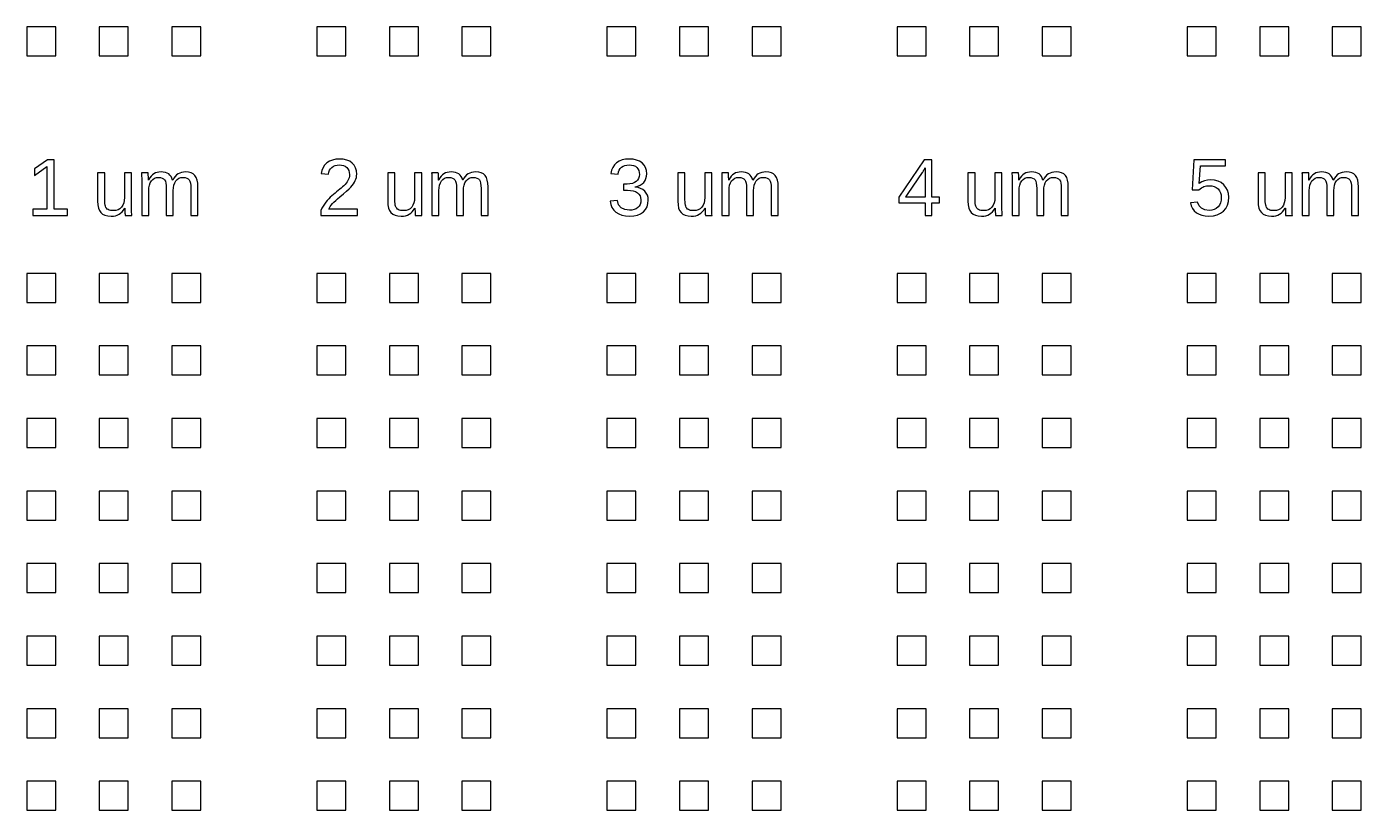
# Model space of a CAD drawing. Extents: x -5117 to 5117, y -2981 to 8396.
# Drawn here: x -4665 to -2475, y 4231 to 5516 of the extents above; entities that cross this region are included whole.
import ezdxf

# ---------------------------------------------------------------- set-up
doc = ezdxf.new("R2010")
doc.units = 0
doc.layers.get('0').update_dxf_attribs({"linetype": 'CONTINUOUS'})

msp = doc.modelspace()

# ---------------------------------------------------------------- linework, layer by layer
at = {"color": 7}
for points in [[(-4617.477336, 5516.477165), (-4665.080195, 5516.477165), (-4665.080195, 5468.874306), (-4617.477336, 5468.874306)], [(-4498.470188, 5516.477165), (-4546.073047, 5516.477165), (-4546.073047, 5468.874306), (-4498.470188, 5468.874306)], [(-4379.46304, 5516.477165), (-4427.0659, 5516.477165), (-4427.0659, 5468.874306), (-4379.46304, 5468.874306)], [(-4141.448745, 5516.477165), (-4189.051604, 5516.477165), (-4189.051604, 5468.874306), (-4141.448745, 5468.874306)], [(-4022.441597, 5516.477165), (-4070.044456, 5516.477165), (-4070.044456, 5468.874306), (-4022.441597, 5468.874306)], [(-3903.434449, 5516.477165), (-3951.037308, 5516.477165), (-3951.037308, 5468.874306), (-3903.434449, 5468.874306)], [(-3665.420153, 5516.477165), (-3713.023013, 5516.477165), (-3713.023013, 5468.874306), (-3665.420153, 5468.874306)], [(-3546.413006, 5516.477165), (-3594.015865, 5516.477165), (-3594.015865, 5468.874306), (-3546.413006, 5468.874306)], [(-3427.405858, 5516.477165), (-3475.008717, 5516.477165), (-3475.008717, 5468.874306), (-3427.405858, 5468.874306)], [(-3189.391562, 5516.477165), (-3236.994421, 5516.477165), (-3236.994421, 5468.874306), (-3189.391562, 5468.874306)], [(-3070.384414, 5516.477165), (-3117.987273, 5516.477165), (-3117.987273, 5468.874306), (-3070.384414, 5468.874306)], [(-2951.377266, 5516.477165), (-2998.980126, 5516.477165), (-2998.980126, 5468.874306), (-2951.377266, 5468.874306)], [(-2713.362971, 5516.477165), (-2760.96583, 5516.477165), (-2760.96583, 5468.874306), (-2713.362971, 5468.874306)], [(-2594.355823, 5516.477165), (-2641.958682, 5516.477165), (-2641.958682, 5468.874306), (-2594.355823, 5468.874306)], [(-2475.348675, 5516.477165), (-2522.951534, 5516.477165), (-2522.951534, 5468.874306), (-2475.348675, 5468.874306)], [(-4122.169587, 5216.936174), (-4169.605836, 5216.936174), (-4168.487169, 5219.221112), (-4167.059083, 5221.553652), (-4165.321579, 5223.909993), (-4163.298457, 5226.337739), (-4160.894513, 5228.836889), (-4158.133547, 5231.502649), (-4154.991758, 5234.311218), (-4151.469147, 5237.286397), (-4145.280775, 5242.403704), (-4140.163468, 5246.806968), (-4136.141026, 5250.519991), (-4133.189649, 5253.49517), (-4130.952314, 5256.089526), (-4129.000597, 5258.707683), (-4127.358298, 5261.32584), (-4126.001617, 5263.943998), (-4124.930553, 5266.562155), (-4124.192708, 5269.180312), (-4123.740481, 5271.822271), (-4123.573871, 5274.46423), (-4124.0499, 5280.105168), (-4125.430383, 5285.055866), (-4127.739121, 5289.316322), (-4130.976116, 5292.910337), (-4135.069962, 5295.742708), (-4139.949255, 5297.765829), (-4145.637796, 5298.979702), (-4152.111785, 5299.384326), (-4158.085944, 5298.979702), (-4163.51267, 5297.765829), (-4168.34436, 5295.766509), (-4172.628618, 5292.934139), (-4176.198832, 5289.435329), (-4178.912195, 5285.365284), (-4180.816309, 5280.747807), (-4181.887374, 5275.559095), (-4170.01046, 5274.46423), (-4169.34402, 5277.915437), (-4168.17775, 5280.938218), (-4166.51165, 5283.580177), (-4164.34572, 5285.79371), (-4161.775166, 5287.555016), (-4158.895193, 5288.816492), (-4155.658198, 5289.578137), (-4152.111785, 5289.839953), (-4148.422564, 5289.578137), (-4145.161768, 5288.79269), (-4142.329398, 5287.507413), (-4139.925453, 5285.698504), (-4137.997537, 5283.437369), (-4136.617055, 5280.724006), (-4135.807806, 5277.606018), (-4135.522189, 5274.083407), (-4135.688799, 5271.370044), (-4136.164827, 5268.823291), (-4136.950275, 5266.395545), (-4138.068942, 5264.134409), (-4139.449425, 5261.968479), (-4141.020319, 5259.850152), (-4142.781625, 5257.779427), (-4144.757143, 5255.732505), (-4146.875471, 5253.733184), (-4149.136607, 5251.733864), (-4151.516749, 5249.734544), (-4154.0159, 5247.735224), (-4156.586454, 5245.688301), (-4159.18081, 5243.569974), (-4161.775166, 5241.356441), (-4164.393323, 5239.047702), (-4166.963877, 5236.643758), (-4169.486829, 5234.097005), (-4171.962177, 5231.407443), (-4174.366122, 5228.598875), (-4176.651059, 5225.599895), (-4178.745585, 5222.3629), (-4180.673501, 5218.935494), (-4182.411005, 5215.270074), (-4182.411005, 5207.058581), (-4122.169587, 5207.058581)], [(-3669.156978, 5206.20173), (-3663.016209, 5207.487007), (-3657.732292, 5209.652937), (-3653.305226, 5212.675718), (-3649.782614, 5216.483947), (-3647.283464, 5221.006219), (-3645.783974, 5226.242533), (-3645.284144, 5232.169089), (-3645.641165, 5236.358141), (-3646.71223, 5240.142568), (-3648.497337, 5243.569974), (-3650.972686, 5246.640358), (-3654.090673, 5249.210913), (-3657.779895, 5251.234034), (-3662.04035, 5252.638319), (-3666.848239, 5253.49517), (-3666.848239, 5253.733184), (-3662.492578, 5254.923256), (-3658.660547, 5256.565555), (-3655.399752, 5258.636279), (-3652.686389, 5261.135429), (-3650.54426, 5264.063005), (-3649.020968, 5267.395205), (-3648.116514, 5271.155831), (-3647.807096, 5275.29728), (-3648.283124, 5280.676403), (-3649.71121, 5285.412887), (-3652.067551, 5289.530534), (-3655.399752, 5293.029345), (-3659.565002, 5295.814112), (-3664.515699, 5297.813432), (-3670.204241, 5299.003503), (-3676.67823, 5299.384326), (-3682.652388, 5299.003503), (-3688.055313, 5297.837233), (-3692.910805, 5295.861715), (-3697.17126, 5293.12455), (-3700.741475, 5289.697144), (-3703.478639, 5285.6271), (-3705.382754, 5280.96202), (-3706.430017, 5275.701904), (-3694.743515, 5274.79745), (-3694.124677, 5278.177253), (-3692.982209, 5281.152431), (-3691.363712, 5283.722986), (-3689.221583, 5285.888916), (-3686.67483, 5287.62642), (-3683.747254, 5288.840293), (-3680.462657, 5289.578137), (-3676.797237, 5289.839953), (-3672.822398, 5289.578137), (-3669.371191, 5288.768889), (-3666.443615, 5287.45981), (-3664.039671, 5285.603299), (-3662.159358, 5283.29456), (-3660.826478, 5280.604998), (-3660.017229, 5277.534614), (-3659.755413, 5274.083407), (-3660.088633, 5270.608398), (-3661.064492, 5267.514212), (-3662.70679, 5264.848452), (-3665.015529, 5262.563515), (-3667.919304, 5260.730805), (-3671.346709, 5259.421726), (-3675.321548, 5258.66008), (-3679.84382, 5258.398265), (-3686.151199, 5258.398265), (-3686.151199, 5248.306458), (-3679.582004, 5248.306458), (-3674.5123, 5248.068444), (-3670.061432, 5247.282997), (-3666.253203, 5245.973918), (-3663.087613, 5244.16501), (-3660.588463, 5241.856271), (-3658.803356, 5239.16671), (-3657.732292, 5236.072524), (-3657.37527, 5232.573714), (-3657.684689, 5228.575073), (-3658.612945, 5225.100065), (-3660.183839, 5222.148687), (-3662.37357, 5219.720942), (-3665.110735, 5217.816827), (-3668.323928, 5216.460146), (-3671.989348, 5215.650897), (-3676.154598, 5215.389081), (-3683.961467, 5216.388741), (-3689.864222, 5219.435324), (-3693.862862, 5224.457426), (-3695.981189, 5231.526451), (-3707.977109, 5230.431585), (-3706.787038, 5224.69544), (-3704.763916, 5219.720942), (-3701.907745, 5215.484287), (-3698.194722, 5212.009278), (-3693.743855, 5209.272114), (-3688.578944, 5207.320397), (-3682.723793, 5206.154127), (-3676.154598, 5205.773304)], [(-4597.983965, 5216.936174), (-4620.143096, 5216.936174), (-4620.143096, 5298.027645), (-4630.85374, 5298.027645), (-4652.370232, 5283.246957), (-4652.370232, 5272.274498), (-4631.829598, 5286.936179), (-4631.829598, 5216.936174), (-4655.012191, 5216.936174), (-4655.012191, 5207.058581), (-4597.983965, 5207.058581)], [(-4464.838768, 5247.544813), (-4464.576953, 5252.424106), (-4463.767704, 5256.708363), (-4462.411022, 5260.421386), (-4460.506908, 5263.563175), (-4458.150567, 5266.038524), (-4455.413402, 5267.823631), (-4452.295415, 5268.894695), (-4448.772803, 5269.227915), (-4445.416802, 5268.989901), (-4442.655836, 5268.275858), (-4440.418502, 5267.061985), (-4438.752401, 5265.372083), (-4437.538529, 5263.039543), (-4436.681677, 5259.921556), (-4436.158046, 5256.018122), (-4435.991436, 5251.353041), (-4435.991436, 5207.058581), (-4424.495345, 5207.058581), (-4424.495345, 5247.544813), (-4424.233529, 5252.447907), (-4423.424281, 5256.755966), (-4422.115202, 5260.468989), (-4420.258691, 5263.586976), (-4417.926151, 5266.062325), (-4415.188986, 5267.823631), (-4411.999595, 5268.894695), (-4408.405579, 5269.227915), (-4405.073379, 5268.989901), (-4402.288611, 5268.275858), (-4400.075078, 5267.061985), (-4398.408978, 5265.372083), (-4397.195105, 5263.039543), (-4396.314453, 5259.921556), (-4395.790821, 5256.018122), (-4395.624211, 5251.353041), (-4395.624211, 5207.058581), (-4384.128121, 5207.058581), (-4384.128121, 5253.614177), (-4384.437539, 5259.707343), (-4385.341994, 5264.872253), (-4386.841484, 5269.132709), (-4388.936009, 5272.464909), (-4391.720777, 5274.987861), (-4395.195785, 5276.772968), (-4399.408638, 5277.844033), (-4404.335534, 5278.224855), (-4407.858146, 5278.010643), (-4411.09514, 5277.439408), (-4414.070319, 5276.46355), (-4416.783682, 5275.106868), (-4419.235229, 5273.321761), (-4421.520166, 5271.036824), (-4423.614692, 5268.252056), (-4425.518807, 5264.967459), (-4425.709218, 5264.967459), (-4426.804084, 5268.204454), (-4428.23217, 5270.941618), (-4430.017277, 5273.226555), (-4432.135604, 5275.059265), (-4434.658556, 5276.439748), (-4437.586131, 5277.415607), (-4440.942133, 5278.010643), (-4444.702759, 5278.224855), (-4448.05876, 5278.034444), (-4451.129145, 5277.487011), (-4453.961515, 5276.582557), (-4456.508268, 5275.29728), (-4458.864609, 5273.583577), (-4461.078142, 5271.274838), (-4463.172668, 5268.418666), (-4465.100584, 5264.967459), (-4465.290995, 5264.967459), (-4465.3624, 5267.323801), (-4465.410003, 5269.251716), (-4465.481407, 5270.798809), (-4465.52901, 5271.917477), (-4465.576613, 5272.821931), (-4465.600414, 5273.654981), (-4465.648017, 5274.440428), (-4465.671818, 5275.178272), (-4465.719421, 5275.820911), (-4465.743223, 5276.320741), (-4465.790825, 5276.701564), (-4465.814627, 5276.915777), (-4476.787086, 5276.915777), (-4476.620476, 5274.96406), (-4476.501469, 5271.846072), (-4476.430065, 5267.514212), (-4476.406263, 5262.016082), (-4476.406263, 5207.058581), (-4464.838768, 5207.058581)], [(-3988.810177, 5247.544813), (-3988.548361, 5252.424106), (-3987.739113, 5256.708363), (-3986.382431, 5260.421386), (-3984.478317, 5263.563175), (-3982.121975, 5266.038524), (-3979.384811, 5267.823631), (-3976.266824, 5268.894695), (-3972.744212, 5269.227915), (-3969.38821, 5268.989901), (-3966.627245, 5268.275858), (-3964.38991, 5267.061985), (-3962.72381, 5265.372083), (-3961.509937, 5263.039543), (-3960.653086, 5259.921556), (-3960.129454, 5256.018122), (-3959.962844, 5251.353041), (-3959.962844, 5207.058581), (-3948.466754, 5207.058581), (-3948.466754, 5247.544813), (-3948.204938, 5252.447907), (-3947.39569, 5256.755966), (-3946.086611, 5260.468989), (-3944.230099, 5263.586976), (-3941.897559, 5266.062325), (-3939.160395, 5267.823631), (-3935.971003, 5268.894695), (-3932.376987, 5269.227915), (-3929.044787, 5268.989901), (-3926.26002, 5268.275858), (-3924.046487, 5267.061985), (-3922.380387, 5265.372083), (-3921.166514, 5263.039543), (-3920.285861, 5259.921556), (-3919.76223, 5256.018122), (-3919.59562, 5251.353041), (-3919.59562, 5207.058581), (-3908.099529, 5207.058581), (-3908.099529, 5253.614177), (-3908.408948, 5259.707343), (-3909.313402, 5264.872253), (-3910.812892, 5269.132709), (-3912.907418, 5272.464909), (-3915.692185, 5274.987861), (-3919.167194, 5276.772968), (-3923.380047, 5277.844033), (-3928.306943, 5278.224855), (-3931.829555, 5278.010643), (-3935.066549, 5277.439408), (-3938.041728, 5276.46355), (-3940.755091, 5275.106868), (-3943.206638, 5273.321761), (-3945.491575, 5271.036824), (-3947.586101, 5268.252056), (-3949.490215, 5264.967459), (-3949.680627, 5264.967459), (-3950.775493, 5268.204454), (-3952.203578, 5270.941618), (-3953.988685, 5273.226555), (-3956.107013, 5275.059265), (-3958.629964, 5276.439748), (-3961.55754, 5277.415607), (-3964.913542, 5278.010643), (-3968.674168, 5278.224855), (-3972.030169, 5278.034444), (-3975.100554, 5277.487011), (-3977.932924, 5276.582557), (-3980.479677, 5275.29728), (-3982.836018, 5273.583577), (-3985.049551, 5271.274838), (-3987.144077, 5268.418666), (-3989.071993, 5264.967459), (-3989.262404, 5264.967459), (-3989.333808, 5267.323801), (-3989.381411, 5269.251716), (-3989.452816, 5270.798809), (-3989.500418, 5271.917477), (-3989.548021, 5272.821931), (-3989.571823, 5273.654981), (-3989.619426, 5274.440428), (-3989.643227, 5275.178272), (-3989.69083, 5275.820911), (-3989.714631, 5276.320741), (-3989.762234, 5276.701564), (-3989.786036, 5276.915777), (-4000.758495, 5276.915777), (-4000.591885, 5274.96406), (-4000.472877, 5271.846072), (-4000.401473, 5267.514212), (-4000.377672, 5262.016082), (-4000.377672, 5207.058581), (-3988.810177, 5207.058581)], [(-3512.781586, 5247.544813), (-3512.51977, 5252.424106), (-3511.710521, 5256.708363), (-3510.35384, 5260.421386), (-3508.449725, 5263.563175), (-3506.093384, 5266.038524), (-3503.356219, 5267.823631), (-3500.238232, 5268.894695), (-3496.715621, 5269.227915), (-3493.359619, 5268.989901), (-3490.598653, 5268.275858), (-3488.361319, 5267.061985), (-3486.695219, 5265.372083), (-3485.481346, 5263.039543), (-3484.624494, 5259.921556), (-3484.100863, 5256.018122), (-3483.934253, 5251.353041), (-3483.934253, 5207.058581), (-3472.438162, 5207.058581), (-3472.438162, 5247.544813), (-3472.176347, 5252.447907), (-3471.367098, 5256.755966), (-3470.05802, 5260.468989), (-3468.201508, 5263.586976), (-3465.868968, 5266.062325), (-3463.131804, 5267.823631), (-3459.942412, 5268.894695), (-3456.348396, 5269.227915), (-3453.016196, 5268.989901), (-3450.231429, 5268.275858), (-3448.017896, 5267.061985), (-3446.351796, 5265.372083), (-3445.137923, 5263.039543), (-3444.25727, 5259.921556), (-3443.733638, 5256.018122), (-3443.567028, 5251.353041), (-3443.567028, 5207.058581), (-3432.070938, 5207.058581), (-3432.070938, 5253.614177), (-3432.380357, 5259.707343), (-3433.284811, 5264.872253), (-3434.784301, 5269.132709), (-3436.878827, 5272.464909), (-3439.663594, 5274.987861), (-3443.138603, 5276.772968), (-3447.351456, 5277.844033), (-3452.278352, 5278.224855), (-3455.800963, 5278.010643), (-3459.037958, 5277.439408), (-3462.013136, 5276.46355), (-3464.726499, 5275.106868), (-3467.178047, 5273.321761), (-3469.462984, 5271.036824), (-3471.55751, 5268.252056), (-3473.461624, 5264.967459), (-3473.652035, 5264.967459), (-3474.746901, 5268.204454), (-3476.174987, 5270.941618), (-3477.960094, 5273.226555), (-3480.078421, 5275.059265), (-3482.601373, 5276.439748), (-3485.528949, 5277.415607), (-3488.88495, 5278.010643), (-3492.645576, 5278.224855), (-3496.001578, 5278.034444), (-3499.071962, 5277.487011), (-3501.904332, 5276.582557), (-3504.451085, 5275.29728), (-3506.807427, 5273.583577), (-3509.02096, 5271.274838), (-3511.115486, 5268.418666), (-3513.043401, 5264.967459), (-3513.233813, 5264.967459), (-3513.305217, 5267.323801), (-3513.35282, 5269.251716), (-3513.424224, 5270.798809), (-3513.471827, 5271.917477), (-3513.51943, 5272.821931), (-3513.543231, 5273.654981), (-3513.590834, 5274.440428), (-3513.614636, 5275.178272), (-3513.662238, 5275.820911), (-3513.68604, 5276.320741), (-3513.733643, 5276.701564), (-3513.757444, 5276.915777), (-3524.729903, 5276.915777), (-3524.563293, 5274.96406), (-3524.444286, 5271.846072), (-3524.372882, 5267.514212), (-3524.34908, 5262.016082), (-3524.34908, 5207.058581), (-3512.781586, 5207.058581)], [(-3180.109005, 5227.646818), (-3167.327637, 5227.646818), (-3167.327637, 5236.834169), (-3180.109005, 5236.834169), (-3180.109005, 5298.027645), (-3192.319138, 5298.027645), (-3233.947838, 5236.691361), (-3233.947838, 5227.646818), (-3191.081464, 5227.646818), (-3191.081464, 5207.058581), (-3180.109005, 5207.058581)], [(-3223.237195, 5236.834169), (-3222.213733, 5238.119447), (-3218.714923, 5242.903534), (-3195.413324, 5277.248997), (-3194.937295, 5277.96304), (-3194.366061, 5278.915097), (-3193.675819, 5280.105168), (-3192.890372, 5281.509453), (-3192.152528, 5282.866134), (-3191.605095, 5283.889596), (-3191.248074, 5284.579837), (-3191.081464, 5284.936859), (-3191.081464, 5236.834169)], [(-3036.752994, 5247.544813), (-3036.491179, 5252.424106), (-3035.68193, 5256.708363), (-3034.325248, 5260.421386), (-3032.421134, 5263.563175), (-3030.064793, 5266.038524), (-3027.327628, 5267.823631), (-3024.209641, 5268.894695), (-3020.687029, 5269.227915), (-3017.331028, 5268.989901), (-3014.570062, 5268.275858), (-3012.332728, 5267.061985), (-3010.666627, 5265.372083), (-3009.452755, 5263.039543), (-3008.595903, 5259.921556), (-3008.072272, 5256.018122), (-3007.905662, 5251.353041), (-3007.905662, 5207.058581), (-2996.409571, 5207.058581), (-2996.409571, 5247.544813), (-2996.147755, 5252.447907), (-2995.338507, 5256.755966), (-2994.029428, 5260.468989), (-2992.172917, 5263.586976), (-2989.840377, 5266.062325), (-2987.103212, 5267.823631), (-2983.913821, 5268.894695), (-2980.319805, 5269.227915), (-2976.987605, 5268.989901), (-2974.202837, 5268.275858), (-2971.989304, 5267.061985), (-2970.323204, 5265.372083), (-2969.109331, 5263.039543), (-2968.228679, 5259.921556), (-2967.705047, 5256.018122), (-2967.538437, 5251.353041), (-2967.538437, 5207.058581), (-2956.042347, 5207.058581), (-2956.042347, 5253.614177), (-2956.351765, 5259.707343), (-2957.256219, 5264.872253), (-2958.75571, 5269.132709), (-2960.850235, 5272.464909), (-2963.635003, 5274.987861), (-2967.110011, 5276.772968), (-2971.322864, 5277.844033), (-2976.24976, 5278.224855), (-2979.772372, 5278.010643), (-2983.009366, 5277.439408), (-2985.984545, 5276.46355), (-2988.697908, 5275.106868), (-2991.149455, 5273.321761), (-2993.434392, 5271.036824), (-2995.528918, 5268.252056), (-2997.433033, 5264.967459), (-2997.623444, 5264.967459), (-2998.71831, 5268.204454), (-3000.146396, 5270.941618), (-3001.931503, 5273.226555), (-3004.04983, 5275.059265), (-3006.572782, 5276.439748), (-3009.500357, 5277.415607), (-3012.856359, 5278.010643), (-3016.616985, 5278.224855), (-3019.972986, 5278.034444), (-3023.043371, 5277.487011), (-3025.875741, 5276.582557), (-3028.422494, 5275.29728), (-3030.778835, 5273.583577), (-3032.992368, 5271.274838), (-3035.086894, 5268.418666), (-3037.01481, 5264.967459), (-3037.205221, 5264.967459), (-3037.276626, 5267.323801), (-3037.324229, 5269.251716), (-3037.395633, 5270.798809), (-3037.443236, 5271.917477), (-3037.490839, 5272.821931), (-3037.51464, 5273.654981), (-3037.562243, 5274.440428), (-3037.586044, 5275.178272), (-3037.633647, 5275.820911), (-3037.657449, 5276.320741), (-3037.705051, 5276.701564), (-3037.728853, 5276.915777), (-3048.701312, 5276.915777), (-3048.534702, 5274.96406), (-3048.415695, 5271.846072), (-3048.34429, 5267.514212), (-3048.320489, 5262.016082), (-3048.320489, 5207.058581), (-3036.752994, 5207.058581)], [(-2718.075654, 5206.273134), (-2711.744474, 5207.844028), (-2706.222542, 5210.414583), (-2701.53366, 5214.0324), (-2697.796836, 5218.554672), (-2695.107274, 5223.838589), (-2693.512578, 5229.884152), (-2692.965146, 5236.691361), (-2693.464976, 5242.713123), (-2694.964466, 5248.16365), (-2697.463616, 5252.99534), (-2700.938624, 5257.231995), (-2705.270485, 5260.683202), (-2710.292586, 5263.134749), (-2715.981128, 5264.610438), (-2722.359911, 5265.110268), (-2727.739034, 5264.753246), (-2732.66593, 5263.658381), (-2737.140599, 5261.82567), (-2741.139239, 5259.302719), (-2739.401735, 5288.150052), (-2698.272864, 5288.150052), (-2698.272864, 5298.027645), (-2749.993371, 5298.027645), (-2753.016152, 5249.091906), (-2741.66287, 5249.091906), (-2739.615948, 5250.734204), (-2737.592826, 5252.138489), (-2735.569704, 5253.257156), (-2733.522782, 5254.137809), (-2731.452057, 5254.780447), (-2729.286127, 5255.232674), (-2727.048793, 5255.518292), (-2724.740054, 5255.613497), (-2720.455797, 5255.280277), (-2716.623767, 5254.280617), (-2713.267765, 5252.638319), (-2710.387792, 5250.32958), (-2708.055252, 5247.473408), (-2706.389152, 5244.212613), (-2705.389492, 5240.523391), (-2705.056272, 5236.429545), (-2705.389492, 5231.764465), (-2706.36535, 5227.623016), (-2708.03145, 5224.005199), (-2710.340189, 5220.911013), (-2713.243964, 5218.435664), (-2716.647568, 5216.674359), (-2720.574804, 5215.603294), (-2725.00187, 5215.270074), (-2731.904284, 5216.103124), (-2737.354812, 5218.626076), (-2741.353452, 5222.838929), (-2743.924006, 5228.765485), (-2755.681912, 5227.408803), (-2754.277628, 5222.434305), (-2752.159301, 5218.126246), (-2749.350732, 5214.413223), (-2745.780518, 5211.319037), (-2741.567665, 5208.891291), (-2736.759776, 5207.153787), (-2731.309249, 5206.106524), (-2725.263685, 5205.773304)], [(-2560.724403, 5247.544813), (-2560.462587, 5252.424106), (-2559.653339, 5256.708363), (-2558.296657, 5260.421386), (-2556.392543, 5263.563175), (-2554.036201, 5266.038524), (-2551.299037, 5267.823631), (-2548.18105, 5268.894695), (-2544.658438, 5269.227915), (-2541.302436, 5268.989901), (-2538.541471, 5268.275858), (-2536.304136, 5267.061985), (-2534.638036, 5265.372083), (-2533.424163, 5263.039543), (-2532.567312, 5259.921556), (-2532.04368, 5256.018122), (-2531.87707, 5251.353041), (-2531.87707, 5207.058581), (-2520.38098, 5207.058581), (-2520.38098, 5247.544813), (-2520.119164, 5252.447907), (-2519.309915, 5256.755966), (-2518.000837, 5260.468989), (-2516.144325, 5263.586976), (-2513.811785, 5266.062325), (-2511.074621, 5267.823631), (-2507.885229, 5268.894695), (-2504.291213, 5269.227915), (-2500.959013, 5268.989901), (-2498.174246, 5268.275858), (-2495.960713, 5267.061985), (-2494.294613, 5265.372083), (-2493.08074, 5263.039543), (-2492.200087, 5259.921556), (-2491.676456, 5256.018122), (-2491.509846, 5251.353041), (-2491.509846, 5207.058581), (-2480.013755, 5207.058581), (-2480.013755, 5253.614177), (-2480.323174, 5259.707343), (-2481.227628, 5264.872253), (-2482.727118, 5269.132709), (-2484.821644, 5272.464909), (-2487.606411, 5274.987861), (-2491.08142, 5276.772968), (-2495.294273, 5277.844033), (-2500.221169, 5278.224855), (-2503.743781, 5278.010643), (-2506.980775, 5277.439408), (-2509.955954, 5276.46355), (-2512.669317, 5275.106868), (-2515.120864, 5273.321761), (-2517.405801, 5271.036824), (-2519.500327, 5268.252056), (-2521.404441, 5264.967459), (-2521.594853, 5264.967459), (-2522.689718, 5268.204454), (-2524.117804, 5270.941618), (-2525.902911, 5273.226555), (-2528.021239, 5275.059265), (-2530.54419, 5276.439748), (-2533.471766, 5277.415607), (-2536.827768, 5278.010643), (-2540.588393, 5278.224855), (-2543.944395, 5278.034444), (-2547.014779, 5277.487011), (-2549.84715, 5276.582557), (-2552.393903, 5275.29728), (-2554.750244, 5273.583577), (-2556.963777, 5271.274838), (-2559.058303, 5268.418666), (-2560.986219, 5264.967459), (-2561.17663, 5264.967459), (-2561.248034, 5267.323801), (-2561.295637, 5269.251716), (-2561.367041, 5270.798809), (-2561.414644, 5271.917477), (-2561.462247, 5272.821931), (-2561.486049, 5273.654981), (-2561.533651, 5274.440428), (-2561.557453, 5275.178272), (-2561.605056, 5275.820911), (-2561.628857, 5276.320741), (-2561.67646, 5276.701564), (-2561.700262, 5276.915777), (-2572.672721, 5276.915777), (-2572.506111, 5274.96406), (-2572.387103, 5271.846072), (-2572.315699, 5267.514212), (-2572.291898, 5262.016082), (-2572.291898, 5207.058581), (-2560.724403, 5207.058581)], [(-4522.914256, 5205.963715), (-4519.486851, 5206.511148), (-4516.368863, 5207.463205), (-4513.584096, 5208.772284), (-4511.013542, 5210.53359), (-4508.633399, 5212.818527), (-4506.396064, 5215.650897), (-4504.301539, 5219.006899), (-4504.111127, 5219.006899), (-4504.063524, 5216.650557), (-4503.99212, 5214.722641), (-4503.944517, 5213.175548), (-4503.896914, 5212.056881), (-4503.849311, 5211.176228), (-4503.801709, 5210.319377), (-4503.754106, 5209.53393), (-4503.730304, 5208.796085), (-4503.706503, 5208.153447), (-4503.6589, 5207.653617), (-4503.635099, 5207.296595), (-4503.611297, 5207.058581), (-4492.615037, 5207.058581), (-4492.805448, 5209.010298), (-4492.924455, 5212.152087), (-4492.995859, 5216.460146), (-4493.019661, 5221.982077), (-4493.019661, 5276.915777), (-4504.634759, 5276.915777), (-4504.634759, 5236.429545), (-4504.944177, 5231.621656), (-4505.848631, 5227.3612), (-4507.348122, 5223.648177), (-4509.466449, 5220.482587), (-4512.108407, 5217.983437), (-4515.202593, 5216.174529), (-4518.749006, 5215.103464), (-4522.723845, 5214.746443), (-4525.413407, 5214.841649), (-4527.769748, 5215.151067), (-4529.769068, 5215.674699), (-4531.435168, 5216.412543), (-4532.815651, 5217.388401), (-4534.005723, 5218.626076), (-4534.981581, 5220.149367), (-4535.767028, 5221.910673), (-4536.338263, 5224.005199), (-4536.766688, 5226.504349), (-4537.028504, 5229.360521), (-4537.12371, 5232.621316), (-4537.12371, 5276.915777), (-4548.810212, 5276.915777), (-4548.810212, 5230.360181), (-4548.476992, 5224.243213), (-4547.477332, 5219.054502), (-4545.811232, 5214.794046), (-4543.478692, 5211.485647), (-4540.432109, 5208.986497), (-4536.600078, 5207.20139), (-4532.006403, 5206.130325), (-4526.651081, 5205.773304)], [(-4046.885665, 5205.963715), (-4043.458259, 5206.511148), (-4040.340272, 5207.463205), (-4037.555505, 5208.772284), (-4034.98495, 5210.53359), (-4032.604807, 5212.818527), (-4030.367473, 5215.650897), (-4028.272947, 5219.006899), (-4028.082536, 5219.006899), (-4028.034933, 5216.650557), (-4027.963529, 5214.722641), (-4027.915926, 5213.175548), (-4027.868323, 5212.056881), (-4027.82072, 5211.176228), (-4027.773117, 5210.319377), (-4027.725514, 5209.53393), (-4027.701713, 5208.796085), (-4027.677911, 5208.153447), (-4027.630309, 5207.653617), (-4027.606507, 5207.296595), (-4027.582706, 5207.058581), (-4016.586445, 5207.058581), (-4016.776857, 5209.010298), (-4016.895864, 5212.152087), (-4016.967268, 5216.460146), (-4016.99107, 5221.982077), (-4016.99107, 5276.915777), (-4028.606167, 5276.915777), (-4028.606167, 5236.429545), (-4028.915586, 5231.621656), (-4029.82004, 5227.3612), (-4031.31953, 5223.648177), (-4033.437857, 5220.482587), (-4036.079816, 5217.983437), (-4039.174002, 5216.174529), (-4042.720415, 5215.103464), (-4046.695254, 5214.746443), (-4049.384815, 5214.841649), (-4051.741157, 5215.151067), (-4053.740477, 5215.674699), (-4055.406577, 5216.412543), (-4056.78706, 5217.388401), (-4057.977131, 5218.626076), (-4058.95299, 5220.149367), (-4059.738437, 5221.910673), (-4060.309671, 5224.005199), (-4060.738097, 5226.504349), (-4060.999913, 5229.360521), (-4061.095119, 5232.621316), (-4061.095119, 5276.915777), (-4072.78162, 5276.915777), (-4072.78162, 5230.360181), (-4072.4484, 5224.243213), (-4071.44874, 5219.054502), (-4069.78264, 5214.794046), (-4067.4501, 5211.485647), (-4064.403517, 5208.986497), (-4060.571487, 5207.20139), (-4055.977811, 5206.130325), (-4050.62249, 5205.773304)], [(-3570.857074, 5205.963715), (-3567.429668, 5206.511148), (-3564.311681, 5207.463205), (-3561.526913, 5208.772284), (-3558.956359, 5210.53359), (-3556.576216, 5212.818527), (-3554.338882, 5215.650897), (-3552.244356, 5219.006899), (-3552.053944, 5219.006899), (-3552.006342, 5216.650557), (-3551.934937, 5214.722641), (-3551.887334, 5213.175548), (-3551.839732, 5212.056881), (-3551.792129, 5211.176228), (-3551.744526, 5210.319377), (-3551.696923, 5209.53393), (-3551.673122, 5208.796085), (-3551.64932, 5208.153447), (-3551.601717, 5207.653617), (-3551.577916, 5207.296595), (-3551.554114, 5207.058581), (-3540.557854, 5207.058581), (-3540.748265, 5209.010298), (-3540.867272, 5212.152087), (-3540.938677, 5216.460146), (-3540.962478, 5221.982077), (-3540.962478, 5276.915777), (-3552.577576, 5276.915777), (-3552.577576, 5236.429545), (-3552.886994, 5231.621656), (-3553.791449, 5227.3612), (-3555.290939, 5223.648177), (-3557.409266, 5220.482587), (-3560.051225, 5217.983437), (-3563.145411, 5216.174529), (-3566.691824, 5215.103464), (-3570.666662, 5214.746443), (-3573.356224, 5214.841649), (-3575.712565, 5215.151067), (-3577.711885, 5215.674699), (-3579.377986, 5216.412543), (-3580.758468, 5217.388401), (-3581.94854, 5218.626076), (-3582.924399, 5220.149367), (-3583.709846, 5221.910673), (-3584.28108, 5224.005199), (-3584.709506, 5226.504349), (-3584.971321, 5229.360521), (-3585.066527, 5232.621316), (-3585.066527, 5276.915777), (-3596.753029, 5276.915777), (-3596.753029, 5230.360181), (-3596.419809, 5224.243213), (-3595.420149, 5219.054502), (-3593.754049, 5214.794046), (-3591.421509, 5211.485647), (-3588.374926, 5208.986497), (-3584.542896, 5207.20139), (-3579.94922, 5206.130325), (-3574.593898, 5205.773304)], [(-3094.828482, 5205.963715), (-3091.401077, 5206.511148), (-3088.283089, 5207.463205), (-3085.498322, 5208.772284), (-3082.927768, 5210.53359), (-3080.547625, 5212.818527), (-3078.31029, 5215.650897), (-3076.215764, 5219.006899), (-3076.025353, 5219.006899), (-3075.97775, 5216.650557), (-3075.906346, 5214.722641), (-3075.858743, 5213.175548), (-3075.81114, 5212.056881), (-3075.763537, 5211.176228), (-3075.715934, 5210.319377), (-3075.668332, 5209.53393), (-3075.64453, 5208.796085), (-3075.620729, 5208.153447), (-3075.573126, 5207.653617), (-3075.549324, 5207.296595), (-3075.525523, 5207.058581), (-3064.529263, 5207.058581), (-3064.719674, 5209.010298), (-3064.838681, 5212.152087), (-3064.910085, 5216.460146), (-3064.933887, 5221.982077), (-3064.933887, 5276.915777), (-3076.548984, 5276.915777), (-3076.548984, 5236.429545), (-3076.858403, 5231.621656), (-3077.762857, 5227.3612), (-3079.262347, 5223.648177), (-3081.380675, 5220.482587), (-3084.022633, 5217.983437), (-3087.116819, 5216.174529), (-3090.663232, 5215.103464), (-3094.638071, 5214.746443), (-3097.327632, 5214.841649), (-3099.683974, 5215.151067), (-3101.683294, 5215.674699), (-3103.349394, 5216.412543), (-3104.729877, 5217.388401), (-3105.919949, 5218.626076), (-3106.895807, 5220.149367), (-3107.681254, 5221.910673), (-3108.252489, 5224.005199), (-3108.680914, 5226.504349), (-3108.94273, 5229.360521), (-3109.037936, 5232.621316), (-3109.037936, 5276.915777), (-3120.724438, 5276.915777), (-3120.724438, 5230.360181), (-3120.391218, 5224.243213), (-3119.391558, 5219.054502), (-3117.725458, 5214.794046), (-3115.392918, 5211.485647), (-3112.346335, 5208.986497), (-3108.514304, 5207.20139), (-3103.920628, 5206.130325), (-3098.565307, 5205.773304)], [(-2618.799891, 5205.963715), (-2615.372485, 5206.511148), (-2612.254498, 5207.463205), (-2609.469731, 5208.772284), (-2606.899176, 5210.53359), (-2604.519033, 5212.818527), (-2602.281699, 5215.650897), (-2600.187173, 5219.006899), (-2599.996762, 5219.006899), (-2599.949159, 5216.650557), (-2599.877755, 5214.722641), (-2599.830152, 5213.175548), (-2599.782549, 5212.056881), (-2599.734946, 5211.176228), (-2599.687343, 5210.319377), (-2599.63974, 5209.53393), (-2599.615939, 5208.796085), (-2599.592137, 5208.153447), (-2599.544535, 5207.653617), (-2599.520733, 5207.296595), (-2599.496932, 5207.058581), (-2588.500671, 5207.058581), (-2588.691083, 5209.010298), (-2588.81009, 5212.152087), (-2588.881494, 5216.460146), (-2588.905296, 5221.982077), (-2588.905296, 5276.915777), (-2600.520393, 5276.915777), (-2600.520393, 5236.429545), (-2600.829812, 5231.621656), (-2601.734266, 5227.3612), (-2603.233756, 5223.648177), (-2605.352083, 5220.482587), (-2607.994042, 5217.983437), (-2611.088228, 5216.174529), (-2614.634641, 5215.103464), (-2618.60948, 5214.746443), (-2621.299041, 5214.841649), (-2623.655383, 5215.151067), (-2625.654703, 5215.674699), (-2627.320803, 5216.412543), (-2628.701286, 5217.388401), (-2629.891357, 5218.626076), (-2630.867216, 5220.149367), (-2631.652663, 5221.910673), (-2632.223897, 5224.005199), (-2632.652323, 5226.504349), (-2632.914139, 5229.360521), (-2633.009344, 5232.621316), (-2633.009344, 5276.915777), (-2644.695846, 5276.915777), (-2644.695846, 5230.360181), (-2644.362626, 5224.243213), (-2643.362966, 5219.054502), (-2641.696866, 5214.794046), (-2639.364326, 5211.485647), (-2636.317743, 5208.986497), (-2632.485713, 5207.20139), (-2627.892037, 5206.130325), (-2622.536715, 5205.773304)], [(-4617.477336, 5111.852863), (-4665.080195, 5111.852863), (-4665.080195, 5064.250004), (-4617.477336, 5064.250004)], [(-4498.470188, 5111.852863), (-4546.073047, 5111.852863), (-4546.073047, 5064.250004), (-4498.470188, 5064.250004)], [(-4379.46304, 5111.852863), (-4427.0659, 5111.852863), (-4427.0659, 5064.250004), (-4379.46304, 5064.250004)], [(-4141.448745, 5111.852863), (-4189.051604, 5111.852863), (-4189.051604, 5064.250004), (-4141.448745, 5064.250004)], [(-4022.441597, 5111.852863), (-4070.044456, 5111.852863), (-4070.044456, 5064.250004), (-4022.441597, 5064.250004)], [(-3903.434449, 5111.852863), (-3951.037308, 5111.852863), (-3951.037308, 5064.250004), (-3903.434449, 5064.250004)], [(-3665.420153, 5111.852863), (-3713.023013, 5111.852863), (-3713.023013, 5064.250004), (-3665.420153, 5064.250004)], [(-3546.413006, 5111.852863), (-3594.015865, 5111.852863), (-3594.015865, 5064.250004), (-3546.413006, 5064.250004)], [(-3427.405858, 5111.852863), (-3475.008717, 5111.852863), (-3475.008717, 5064.250004), (-3427.405858, 5064.250004)], [(-3189.391562, 5111.852863), (-3236.994421, 5111.852863), (-3236.994421, 5064.250004), (-3189.391562, 5064.250004)], [(-3070.384414, 5111.852863), (-3117.987273, 5111.852863), (-3117.987273, 5064.250004), (-3070.384414, 5064.250004)], [(-2951.377266, 5111.852863), (-2998.980126, 5111.852863), (-2998.980126, 5064.250004), (-2951.377266, 5064.250004)], [(-2713.362971, 5111.852863), (-2760.96583, 5111.852863), (-2760.96583, 5064.250004), (-2713.362971, 5064.250004)], [(-2594.355823, 5111.852863), (-2641.958682, 5111.852863), (-2641.958682, 5064.250004), (-2594.355823, 5064.250004)], [(-2475.348675, 5111.852863), (-2522.951534, 5111.852863), (-2522.951534, 5064.250004), (-2475.348675, 5064.250004)], [(-4617.477336, 4992.845715), (-4665.080195, 4992.845715), (-4665.080195, 4945.242856), (-4617.477336, 4945.242856)], [(-4498.470188, 4992.845715), (-4546.073047, 4992.845715), (-4546.073047, 4945.242856), (-4498.470188, 4945.242856)], [(-4379.46304, 4992.845715), (-4427.0659, 4992.845715), (-4427.0659, 4945.242856), (-4379.46304, 4945.242856)], [(-4141.448745, 4992.845715), (-4189.051604, 4992.845715), (-4189.051604, 4945.242856), (-4141.448745, 4945.242856)], [(-4022.441597, 4992.845715), (-4070.044456, 4992.845715), (-4070.044456, 4945.242856), (-4022.441597, 4945.242856)], [(-3903.434449, 4992.845715), (-3951.037308, 4992.845715), (-3951.037308, 4945.242856), (-3903.434449, 4945.242856)], [(-3665.420153, 4992.845715), (-3713.023013, 4992.845715), (-3713.023013, 4945.242856), (-3665.420153, 4945.242856)], [(-3546.413006, 4992.845715), (-3594.015865, 4992.845715), (-3594.015865, 4945.242856), (-3546.413006, 4945.242856)], [(-3427.405858, 4992.845715), (-3475.008717, 4992.845715), (-3475.008717, 4945.242856), (-3427.405858, 4945.242856)], [(-3189.391562, 4992.845715), (-3236.994421, 4992.845715), (-3236.994421, 4945.242856), (-3189.391562, 4945.242856)], [(-3070.384414, 4992.845715), (-3117.987273, 4992.845715), (-3117.987273, 4945.242856), (-3070.384414, 4945.242856)], [(-2951.377266, 4992.845715), (-2998.980126, 4992.845715), (-2998.980126, 4945.242856), (-2951.377266, 4945.242856)], [(-2713.362971, 4992.845715), (-2760.96583, 4992.845715), (-2760.96583, 4945.242856), (-2713.362971, 4945.242856)], [(-2594.355823, 4992.845715), (-2641.958682, 4992.845715), (-2641.958682, 4945.242856), (-2594.355823, 4945.242856)], [(-2475.348675, 4992.845715), (-2522.951534, 4992.845715), (-2522.951534, 4945.242856), (-2475.348675, 4945.242856)], [(-4617.477336, 4873.838567), (-4665.080195, 4873.838567), (-4665.080195, 4826.235708), (-4617.477336, 4826.235708)], [(-4498.470188, 4873.838567), (-4546.073047, 4873.838567), (-4546.073047, 4826.235708), (-4498.470188, 4826.235708)], [(-4379.46304, 4873.838567), (-4427.0659, 4873.838567), (-4427.0659, 4826.235708), (-4379.46304, 4826.235708)], [(-4141.448745, 4873.838567), (-4189.051604, 4873.838567), (-4189.051604, 4826.235708), (-4141.448745, 4826.235708)], [(-4022.441597, 4873.838567), (-4070.044456, 4873.838567), (-4070.044456, 4826.235708), (-4022.441597, 4826.235708)], [(-3903.434449, 4873.838567), (-3951.037308, 4873.838567), (-3951.037308, 4826.235708), (-3903.434449, 4826.235708)], [(-3665.420153, 4873.838567), (-3713.023013, 4873.838567), (-3713.023013, 4826.235708), (-3665.420153, 4826.235708)], [(-3546.413006, 4873.838567), (-3594.015865, 4873.838567), (-3594.015865, 4826.235708), (-3546.413006, 4826.235708)], [(-3427.405858, 4873.838567), (-3475.008717, 4873.838567), (-3475.008717, 4826.235708), (-3427.405858, 4826.235708)], [(-3189.391562, 4873.838567), (-3236.994421, 4873.838567), (-3236.994421, 4826.235708), (-3189.391562, 4826.235708)], [(-3070.384414, 4873.838567), (-3117.987273, 4873.838567), (-3117.987273, 4826.235708), (-3070.384414, 4826.235708)], [(-2951.377266, 4873.838567), (-2998.980126, 4873.838567), (-2998.980126, 4826.235708), (-2951.377266, 4826.235708)], [(-2713.362971, 4873.838567), (-2760.96583, 4873.838567), (-2760.96583, 4826.235708), (-2713.362971, 4826.235708)], [(-2594.355823, 4873.838567), (-2641.958682, 4873.838567), (-2641.958682, 4826.235708), (-2594.355823, 4826.235708)], [(-2475.348675, 4873.838567), (-2522.951534, 4873.838567), (-2522.951534, 4826.235708), (-2475.348675, 4826.235708)], [(-4617.477336, 4754.831419), (-4665.080195, 4754.831419), (-4665.080195, 4707.22856), (-4617.477336, 4707.22856)], [(-4498.470188, 4754.831419), (-4546.073047, 4754.831419), (-4546.073047, 4707.22856), (-4498.470188, 4707.22856)], [(-4379.46304, 4754.831419), (-4427.0659, 4754.831419), (-4427.0659, 4707.22856), (-4379.46304, 4707.22856)], [(-4141.448745, 4754.831419), (-4189.051604, 4754.831419), (-4189.051604, 4707.22856), (-4141.448745, 4707.22856)], [(-4022.441597, 4754.831419), (-4070.044456, 4754.831419), (-4070.044456, 4707.22856), (-4022.441597, 4707.22856)], [(-3903.434449, 4754.831419), (-3951.037308, 4754.831419), (-3951.037308, 4707.22856), (-3903.434449, 4707.22856)], [(-3665.420153, 4754.831419), (-3713.023013, 4754.831419), (-3713.023013, 4707.22856), (-3665.420153, 4707.22856)], [(-3546.413006, 4754.831419), (-3594.015865, 4754.831419), (-3594.015865, 4707.22856), (-3546.413006, 4707.22856)], [(-3427.405858, 4754.831419), (-3475.008717, 4754.831419), (-3475.008717, 4707.22856), (-3427.405858, 4707.22856)], [(-3189.391562, 4754.831419), (-3236.994421, 4754.831419), (-3236.994421, 4707.22856), (-3189.391562, 4707.22856)], [(-3070.384414, 4754.831419), (-3117.987273, 4754.831419), (-3117.987273, 4707.22856), (-3070.384414, 4707.22856)], [(-2951.377266, 4754.831419), (-2998.980126, 4754.831419), (-2998.980126, 4707.22856), (-2951.377266, 4707.22856)], [(-2713.362971, 4754.831419), (-2760.96583, 4754.831419), (-2760.96583, 4707.22856), (-2713.362971, 4707.22856)], [(-2594.355823, 4754.831419), (-2641.958682, 4754.831419), (-2641.958682, 4707.22856), (-2594.355823, 4707.22856)], [(-2475.348675, 4754.831419), (-2522.951534, 4754.831419), (-2522.951534, 4707.22856), (-2475.348675, 4707.22856)], [(-4617.477336, 4635.824271), (-4665.080195, 4635.824271), (-4665.080195, 4588.221412), (-4617.477336, 4588.221412)], [(-4498.470188, 4635.824271), (-4546.073047, 4635.824271), (-4546.073047, 4588.221412), (-4498.470188, 4588.221412)], [(-4379.46304, 4635.824271), (-4427.0659, 4635.824271), (-4427.0659, 4588.221412), (-4379.46304, 4588.221412)], [(-4141.448745, 4635.824271), (-4189.051604, 4635.824271), (-4189.051604, 4588.221412), (-4141.448745, 4588.221412)], [(-4022.441597, 4635.824271), (-4070.044456, 4635.824271), (-4070.044456, 4588.221412), (-4022.441597, 4588.221412)], [(-3903.434449, 4635.824271), (-3951.037308, 4635.824271), (-3951.037308, 4588.221412), (-3903.434449, 4588.221412)], [(-3665.420153, 4635.824271), (-3713.023013, 4635.824271), (-3713.023013, 4588.221412), (-3665.420153, 4588.221412)], [(-3546.413006, 4635.824271), (-3594.015865, 4635.824271), (-3594.015865, 4588.221412), (-3546.413006, 4588.221412)], [(-3427.405858, 4635.824271), (-3475.008717, 4635.824271), (-3475.008717, 4588.221412), (-3427.405858, 4588.221412)], [(-3189.391562, 4635.824271), (-3236.994421, 4635.824271), (-3236.994421, 4588.221412), (-3189.391562, 4588.221412)], [(-3070.384414, 4635.824271), (-3117.987273, 4635.824271), (-3117.987273, 4588.221412), (-3070.384414, 4588.221412)], [(-2951.377266, 4635.824271), (-2998.980126, 4635.824271), (-2998.980126, 4588.221412), (-2951.377266, 4588.221412)], [(-2713.362971, 4635.824271), (-2760.96583, 4635.824271), (-2760.96583, 4588.221412), (-2713.362971, 4588.221412)], [(-2594.355823, 4635.824271), (-2641.958682, 4635.824271), (-2641.958682, 4588.221412), (-2594.355823, 4588.221412)], [(-2475.348675, 4635.824271), (-2522.951534, 4635.824271), (-2522.951534, 4588.221412), (-2475.348675, 4588.221412)], [(-4617.477336, 4516.817124), (-4665.080195, 4516.817124), (-4665.080195, 4469.214264), (-4617.477336, 4469.214264)], [(-4498.470188, 4516.817124), (-4546.073047, 4516.817124), (-4546.073047, 4469.214264), (-4498.470188, 4469.214264)], [(-4379.46304, 4516.817124), (-4427.0659, 4516.817124), (-4427.0659, 4469.214264), (-4379.46304, 4469.214264)], [(-4141.448745, 4516.817124), (-4189.051604, 4516.817124), (-4189.051604, 4469.214264), (-4141.448745, 4469.214264)], [(-4022.441597, 4516.817124), (-4070.044456, 4516.817124), (-4070.044456, 4469.214264), (-4022.441597, 4469.214264)], [(-3903.434449, 4516.817124), (-3951.037308, 4516.817124), (-3951.037308, 4469.214264), (-3903.434449, 4469.214264)], [(-3665.420153, 4516.817124), (-3713.023013, 4516.817124), (-3713.023013, 4469.214264), (-3665.420153, 4469.214264)], [(-3546.413006, 4516.817124), (-3594.015865, 4516.817124), (-3594.015865, 4469.214264), (-3546.413006, 4469.214264)], [(-3427.405858, 4516.817124), (-3475.008717, 4516.817124), (-3475.008717, 4469.214264), (-3427.405858, 4469.214264)], [(-3189.391562, 4516.817124), (-3236.994421, 4516.817124), (-3236.994421, 4469.214264), (-3189.391562, 4469.214264)], [(-3070.384414, 4516.817124), (-3117.987273, 4516.817124), (-3117.987273, 4469.214264), (-3070.384414, 4469.214264)], [(-2951.377266, 4516.817124), (-2998.980126, 4516.817124), (-2998.980126, 4469.214264), (-2951.377266, 4469.214264)], [(-2713.362971, 4516.817124), (-2760.96583, 4516.817124), (-2760.96583, 4469.214264), (-2713.362971, 4469.214264)], [(-2594.355823, 4516.817124), (-2641.958682, 4516.817124), (-2641.958682, 4469.214264), (-2594.355823, 4469.214264)], [(-2475.348675, 4516.817124), (-2522.951534, 4516.817124), (-2522.951534, 4469.214264), (-2475.348675, 4469.214264)], [(-4617.477336, 4397.809976), (-4665.080195, 4397.809976), (-4665.080195, 4350.207117), (-4617.477336, 4350.207117)], [(-4498.470188, 4397.809976), (-4546.073047, 4397.809976), (-4546.073047, 4350.207117), (-4498.470188, 4350.207117)], [(-4379.46304, 4397.809976), (-4427.0659, 4397.809976), (-4427.0659, 4350.207117), (-4379.46304, 4350.207117)], [(-4141.448745, 4397.809976), (-4189.051604, 4397.809976), (-4189.051604, 4350.207117), (-4141.448745, 4350.207117)], [(-4022.441597, 4397.809976), (-4070.044456, 4397.809976), (-4070.044456, 4350.207117), (-4022.441597, 4350.207117)], [(-3903.434449, 4397.809976), (-3951.037308, 4397.809976), (-3951.037308, 4350.207117), (-3903.434449, 4350.207117)], [(-3665.420153, 4397.809976), (-3713.023013, 4397.809976), (-3713.023013, 4350.207117), (-3665.420153, 4350.207117)], [(-3546.413006, 4397.809976), (-3594.015865, 4397.809976), (-3594.015865, 4350.207117), (-3546.413006, 4350.207117)], [(-3427.405858, 4397.809976), (-3475.008717, 4397.809976), (-3475.008717, 4350.207117), (-3427.405858, 4350.207117)], [(-3189.391562, 4397.809976), (-3236.994421, 4397.809976), (-3236.994421, 4350.207117), (-3189.391562, 4350.207117)], [(-3070.384414, 4397.809976), (-3117.987273, 4397.809976), (-3117.987273, 4350.207117), (-3070.384414, 4350.207117)], [(-2951.377266, 4397.809976), (-2998.980126, 4397.809976), (-2998.980126, 4350.207117), (-2951.377266, 4350.207117)], [(-2713.362971, 4397.809976), (-2760.96583, 4397.809976), (-2760.96583, 4350.207117), (-2713.362971, 4350.207117)], [(-2594.355823, 4397.809976), (-2641.958682, 4397.809976), (-2641.958682, 4350.207117), (-2594.355823, 4350.207117)], [(-2475.348675, 4397.809976), (-2522.951534, 4397.809976), (-2522.951534, 4350.207117), (-2475.348675, 4350.207117)], [(-4617.477336, 4278.802828), (-4665.080195, 4278.802828), (-4665.080195, 4231.199969), (-4617.477336, 4231.199969)], [(-4498.470188, 4278.802828), (-4546.073047, 4278.802828), (-4546.073047, 4231.199969), (-4498.470188, 4231.199969)], [(-4379.46304, 4278.802828), (-4427.0659, 4278.802828), (-4427.0659, 4231.199969), (-4379.46304, 4231.199969)], [(-4141.448745, 4278.802828), (-4189.051604, 4278.802828), (-4189.051604, 4231.199969), (-4141.448745, 4231.199969)], [(-4022.441597, 4278.802828), (-4070.044456, 4278.802828), (-4070.044456, 4231.199969), (-4022.441597, 4231.199969)], [(-3903.434449, 4278.802828), (-3951.037308, 4278.802828), (-3951.037308, 4231.199969), (-3903.434449, 4231.199969)], [(-3665.420153, 4278.802828), (-3713.023013, 4278.802828), (-3713.023013, 4231.199969), (-3665.420153, 4231.199969)], [(-3546.413006, 4278.802828), (-3594.015865, 4278.802828), (-3594.015865, 4231.199969), (-3546.413006, 4231.199969)], [(-3427.405858, 4278.802828), (-3475.008717, 4278.802828), (-3475.008717, 4231.199969), (-3427.405858, 4231.199969)], [(-3189.391562, 4278.802828), (-3236.994421, 4278.802828), (-3236.994421, 4231.199969), (-3189.391562, 4231.199969)], [(-3070.384414, 4278.802828), (-3117.987273, 4278.802828), (-3117.987273, 4231.199969), (-3070.384414, 4231.199969)], [(-2951.377266, 4278.802828), (-2998.980126, 4278.802828), (-2998.980126, 4231.199969), (-2951.377266, 4231.199969)], [(-2713.362971, 4278.802828), (-2760.96583, 4278.802828), (-2760.96583, 4231.199969), (-2713.362971, 4231.199969)], [(-2594.355823, 4278.802828), (-2641.958682, 4278.802828), (-2641.958682, 4231.199969), (-2594.355823, 4231.199969)], [(-2475.348675, 4278.802828), (-2522.951534, 4278.802828), (-2522.951534, 4231.199969), (-2475.348675, 4231.199969)]]:
    msp.add_lwpolyline(points, close=True, dxfattribs=at)

doc.saveas('drawing.dxf')
